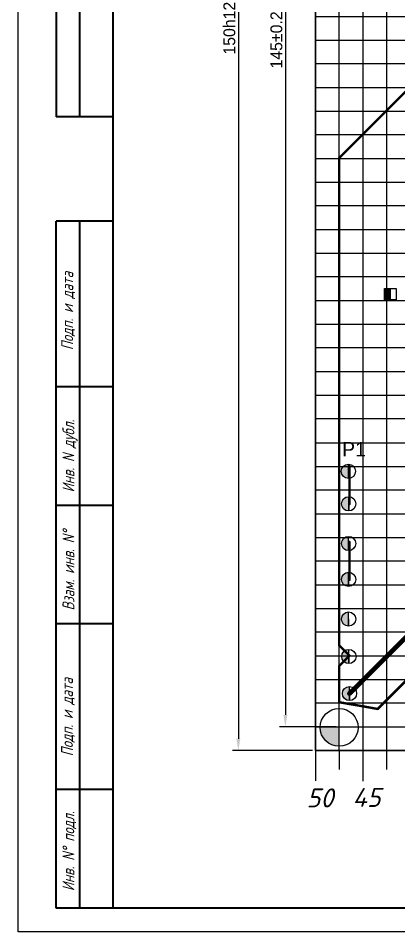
# Model space of a CAD drawing. Header units: millimetres. Extents: x 40 to 3761, y -469 to 920.
# Drawn here: x 2140.6 to 2220.8, y -13.3 to 179.5 of the extents above; entities that cross this region are included whole.
import ezdxf

# ---------------------------------------------------------------- set-up
doc = ezdxf.new("R2010")
doc.units = ezdxf.units.MM
doc.layers.get('Defpoints').update_dxf_attribs({"color": 5})
for name, color, linetype in [('3-размеры', 6, 'Continuous'), ('BottomLayer', 5, 'Continuous'), ('KONTUR', 7, 'Continuous'), ('PDF _Текст', 7, 'Continuous'), ('TopLayer', 1, 'Continuous'), ('TopOverlay', 2, 'Continuous'), ('Слой1', 7, 'Continuous')]:
    doc.layers.add(name, color=color, linetype=linetype)
doc.layers.add('Основная', color=7, linetype='Continuous', lineweight=40)
doc.layers.add('текст', color=7, linetype='Continuous', lineweight=30)
doc.styles.add('PDF ISOCPEUR Italic', font='isocpeui.ttf')
doc.styles.add('стиль1', font='romans.shx', dxfattribs={"width": 0.75, "oblique": 15, "height": 3.5})
doc.dimstyles.new('ISO-25', dxfattribs={"dimtxt": 2.5, "dimasz": 2.5, "dimexe": 1.25, "dimexo": 0.625, "dimtad": 1, "dimtxsty": 'Standard', "dimcen": 2.5, "dimadec": 0, "dimazin": 0, "dimtfac": 1, "dimtmove": 0, "dimatfit": 3, "dimfxl": 1, "dimarcsym": 0})

# ---------------------------------------------------------------- blocks, each defined once
blk = doc.blocks.new('*U125')
for p, q in [((-7.5, 3.22), (-7.5, -3.22)), ((-2.5, 3.22), (-2.5, -0.78)), ((2.5, 3.22), (2.5, -3.22)), ((7.5, 3.22), (7.5, -0.78))]:
    blk.add_line(p, q)
blk = doc.blocks.new('*U126')
at = {"color": 0, "linetype": 'ByBlock', "lineweight": -2, "transparency": 16777216}
for p in [(0, 0), (20, 0), (40, 0), (60, 0), (80, 0)]:
    blk.add_blockref('*U125', p, dxfattribs=at)
blk = doc.blocks.new('*D138')
at = {"layer": '3-размеры', "color": 0, "lineweight": -2, "transparency": 16777216}
for p, q in [((2202.57, 329.89), (2185.7, 329.89)), ((2186.95, 327.39), (2186.95, 27.39)), ((2202.57, 24.89), (2185.7, 24.89))]:
    blk.add_line(p, q, dxfattribs=at)
at = {"layer": '3-размеры', "color": 0, "transparency": 16777216}
for points in [[(2186.53, 327.39), (2187.37, 327.39), (2186.95, 329.89)], [(2186.53, 27.39), (2187.37, 27.39), (2186.95, 24.89)]]:
    blk.add_solid(points, dxfattribs=at)
at = {"layer": 'Defpoints', "color": 0, "transparency": 16777216}
for p in [(2203.19, 329.89), (2186.95, 24.89), (2203.19, 24.89)]:
    blk.add_point(p, dxfattribs=at)
at = {"layer": '3-размеры', "color": 0, "transparency": 16777216, "insert": (2185.07, 177.39), "char_height": 2.5, "attachment_point": 5, "rotation": 90}
blk.add_mtext('150h12', dxfattribs=at)
blk = doc.blocks.new('*D134')
at = {"layer": '3-размеры', "color": 0, "lineweight": -2, "transparency": 16777216}
for p, q in [((2207.57, 319.89), (2195.61, 319.89)), ((2196.86, 317.39), (2196.86, 32.42)), ((2207.57, 29.92), (2195.61, 29.92))]:
    blk.add_line(p, q, dxfattribs=at)
at = {"layer": '3-размеры', "color": 0, "transparency": 16777216}
for points in [[(2196.44, 317.39), (2197.28, 317.39), (2196.86, 319.89)], [(2196.44, 32.42), (2197.28, 32.42), (2196.86, 29.92)]]:
    blk.add_solid(points, dxfattribs=at)
at = {"layer": 'Defpoints', "color": 0, "transparency": 16777216}
for p in [(2208.19, 319.89), (2196.86, 29.92), (2208.2, 29.92)]:
    blk.add_point(p, dxfattribs=at)
at = {"layer": '3-размеры', "color": 0, "transparency": 16777216, "insert": (2194.99, 174.91), "char_height": 2.5, "attachment_point": 5, "rotation": 90}
blk.add_mtext('145%%P0.2', dxfattribs=at)
blk = doc.blocks.new('*U129')
for p, q in [((5, 152.5), (5, -152.5)), ((-5, 147.5), (-5, -152.5)), ((0.01, -152.5), (0.01, 147.5))]:
    blk.add_line(p, q)
blk = doc.blocks.new('*U130')
at = {"color": 0, "linetype": 'ByBlock', "lineweight": -2, "transparency": 16777216}
for p in [(0, 0), (15, 0)]:
    blk.add_blockref('*U129', p, dxfattribs=at)
blk = doc.blocks.new('*U131')
for p, q in [((50, 5), (-50, 5)), ((-50, 0), (50, 0)), ((-50, -5), (50, -5))]:
    blk.add_line(p, q)
blk = doc.blocks.new('*U132')
at = {"color": 0, "linetype": 'ByBlock', "lineweight": -2, "transparency": 16777216}
for p in [(0, 150), (0, 135), (0, 120), (0, 105), (0, 90), (0, 75), (0, 60), (0, 45), (0, 30), (0, 15), (0, 0)]:
    blk.add_blockref('*U131', p, dxfattribs=at)

msp = doc.modelspace()

# ---------------------------------------------------------------- hatches: boundary and pattern name
h = msp.add_hatch(color=256)
h.dxf.hatch_style = 1
h.paths.add_polyline_path([(2217.793, 120.04), (2218.981, 120.04), (2218.981, 122.44), (2217.793, 122.44)])
h = msp.add_hatch(color=256)
h.dxf.hatch_style = 1
h.paths.add_polyline_path([(2210.16, 85.344, 0.4142136), (2208.66, 83.844, 0.4142136), (2210.16, 82.344), (2210.16, 83.844)])
h = msp.add_hatch(color=256)
h.dxf.hatch_style = 1
h.paths.add_polyline_path([(2210.212, 78.478, 0.4142136), (2208.712, 76.978, 0.4142136), (2210.212, 75.478), (2210.212, 76.978)])
h = msp.add_hatch(color=256)
h.dxf.hatch_style = 1
h.paths.add_polyline_path([(2210.196, 70.11, 0.4142136), (2208.696, 68.61, 0.4142136), (2210.196, 67.11), (2210.196, 68.61)])
h = msp.add_hatch(color=256)
h.dxf.hatch_style = 1
h.paths.add_polyline_path([(2210.196, 62.529, 0.4142136), (2208.696, 61.029, 0.4142136), (2210.196, 59.529), (2210.196, 61.029)])
h = msp.add_hatch(color=256)
h.dxf.hatch_style = 1
h.paths.add_polyline_path([(2210.195, 54.148, 0.4142136), (2208.695, 52.648, 0.4142136), (2210.195, 51.148), (2210.195, 52.648)])
h = msp.add_hatch(color=256)
h.dxf.hatch_style = 1
h.paths.add_polyline_path([(2210.256, 46.259, 0.4142136), (2208.756, 44.759, 0.4142136), (2210.256, 43.259), (2210.256, 44.759)])
h = msp.add_hatch(color=256)
h.dxf.hatch_style = 1
h.paths.add_polyline_path([(2210.378, 38.431, 0.4142136), (2208.878, 36.931, 0.4142136), (2210.378, 35.431), (2210.378, 36.931)])
at = {"layer": 'BottomLayer'}
h = msp.add_hatch(color=256, dxfattribs=at)
h.dxf.hatch_style = 1
edge = h.paths.add_edge_path()
edge.add_line((2208.201, 29.789), (2204.201, 29.789))
edge.add_arc((2208.228, 29.816), 4.027, 180.37805, 269.62195)
edge.add_line((2208.201, 25.789), (2208.201, 29.789))

# ---------------------------------------------------------------- linework, layer by layer
for p, q in [((2203.192, 24.89), (2203.192, 324.89)), ((2203.088, 59.049), (2203.088, 59.049)), ((2203.192, 24.89), (2203.192, 29.89)), ((2205.692, 24.89), (2203.192, 24.89)), ((2203.192, 24.89), (2203.192, 18.5)), ((2203.192, 24.89), (2208.198, 24.89)), ((2303.192, 24.89), (2205.692, 24.89))]:
    msp.add_line(p, q)
msp.add_circle((2208.201, 29.789), 4, dxfattribs=at)
at = {"layer": 'KONTUR'}
for p, q in [((2140.563, -13.35), (2140.563, 406.65)), ((2737.563, -13.35), (2140.563, -13.35))]:
    msp.add_line(p, q, dxfattribs=at)
at = {"layer": 'TopLayer'}
for points, const_width in [([(2230.444, 172.241), (2208.194, 149.991)], 0.508), ([(2208.194, 47.116), (2208.194, 149.991)], 0.508), ([(2210.378, 76.931), (2210.378, 84.931)], 0.508), ([(2244.414, 70.967), (2210.378, 36.931)], 1), ([(2210.378, 60.931), (2210.378, 68.931)], 0.508), ([(2246.751, 64.103), (2216.322, 33.674)], 0.508), ([(2210.378, 44.931), (2208.194, 47.116)], 0.508), ([(2210.378, 44.931), (2208.194, 42.747)], 0.508), ([(2208.194, 35.096), (2208.194, 42.747)], 0.508), ([(2213.607, 34.171), (2208.194, 35.096)], 0.508), ([(2216.322, 33.674), (2213.607, 34.171)], 0.508)]:
    msp.add_lwpolyline(points, dxfattribs=dict(at, const_width=const_width))
for points, const_width in [([(2208.321, 149.991, -1), (2208.067, 149.991, -1)], 0.254), ([(2208.321, 149.991, -1), (2208.067, 149.991, -1)], 0.254), ([(2210.505, 84.931, -1), (2210.251, 84.931, -1)], 0.254), ([(2210.505, 76.931, -1), (2210.251, 76.931, -1)], 0.254), ([(2210.505, 68.931, -1), (2210.251, 68.931, -1)], 0.254), ([(2210.505, 60.931, -1), (2210.251, 60.931, -1)], 0.254), ([(2208.321, 47.116, -1), (2208.067, 47.116, -1)], 0.254), ([(2208.321, 47.116, -1), (2208.067, 47.116, -1)], 0.254), ([(2210.505, 44.931, -1), (2210.251, 44.931, -1)], 0.254), ([(2210.505, 44.931, -1), (2210.251, 44.931, -1)], 0.254), ([(2208.321, 42.747, -1), (2208.067, 42.747, -1)], 0.254), ([(2208.321, 42.747, -1), (2208.067, 42.747, -1)], 0.254), ([(2210.628, 36.931, -1), (2210.128, 36.931, -1)], 0.5), ([(2208.321, 35.096, -1), (2208.067, 35.096, -1)], 0.254), ([(2208.321, 35.096, -1), (2208.067, 35.096, -1)], 0.254), ([(2214.255, 34.038, -1), (2214.001, 34.038, -1)], 0.254), ([(2214.293, 34.038, -1), (2214.039, 34.038, -1)], 0.254), ([(2216.449, 33.674, -1), (2216.195, 33.674, -1)], 0.254), ([(2216.449, 33.674, -1), (2216.195, 33.674, -1)], 0.254)]:
    msp.add_lwpolyline(points, format="xyb", close=True, dxfattribs=dict(at, const_width=const_width))
at = {"layer": 'Основная'}
for p, q in [((2160.563, 31.65), (2160.563, 401.65)), ((2148.563, 278.65), (2148.563, 158.65)), ((2153.563, 158.65), (2153.563, 278.65)), ((2160.563, 158.65), (2148.563, 158.65)), ((2148.563, -8.35), (2148.563, 136.65)), ((2160.563, 136.65), (2148.563, 136.65)), ((2153.563, -8.35), (2153.563, 136.65)), ((2160.563, 101.65), (2148.563, 101.65)), ((2160.563, 76.65), (2148.563, 76.65)), ((2160.563, 51.65), (2148.563, 51.65)), ((2160.563, -8.35), (2160.563, 31.65)), ((2160.563, 16.65), (2148.563, 16.65)), ((2732.563, -8.35), (2148.563, -8.35))]:
    msp.add_line(p, q, dxfattribs=at)
at = {"layer": 'Слой1'}
for p, q in [((2217.793, 120.04), (2217.793, 122.44)), ((2217.793, 122.44), (2220.193, 122.44)), ((2218.981, 122.44), (2218.981, 120.04)), ((2220.193, 122.44), (2220.193, 120.04)), ((2220.193, 120.04), (2217.793, 120.04)), ((2210.16, 82.344), (2210.16, 85.344)), ((2210.16, 83.844), (2210.16, 82.344)), ((2210.212, 75.478), (2210.212, 78.478)), ((2210.212, 76.978), (2210.212, 75.478)), ((2210.196, 67.11), (2210.196, 70.11)), ((2210.196, 68.61), (2210.196, 67.11)), ((2210.196, 59.529), (2210.196, 62.529)), ((2210.196, 61.029), (2210.196, 59.529)), ((2210.195, 51.148), (2210.195, 54.148)), ((2210.195, 52.648), (2210.195, 51.148)), ((2210.256, 43.259), (2210.256, 46.259)), ((2210.256, 44.759), (2210.256, 43.259)), ((2210.378, 35.431), (2210.378, 38.431)), ((2210.378, 36.931), (2210.378, 35.431))]:
    msp.add_line(p, q, dxfattribs=at)
for centre in [(2210.16, 83.844), (2210.212, 76.978), (2210.196, 68.61), (2210.196, 61.029), (2210.195, 52.648), (2210.256, 44.759), (2210.378, 36.931)]:
    msp.add_circle(centre, 1.5, dxfattribs=at)

# ---------------------------------------------------------------- block references
for name, p in [('*U130', (2208.192, 177.39)), ('*U132', (2253.192, 29.89))]:
    msp.add_blockref(name, p)
at = {"extrusion": (0, 0, -1), "zscale": -1}
msp.add_blockref('*U126', (-2295.692, 21.671), dxfattribs=at)

# ---------------------------------------------------------------- texts
at = {"layer": 'PDF _Текст', "char_height": 4, "attachment_point": 7, "style": 'PDF ISOCPEUR Italic'}
for s, insert in [('50', (2201.327, 12.901)), ('45', (2211.02, 12.999))]:
    msp.add_mtext(s, dxfattribs=dict(at, insert=insert))
at = {"layer": 'TopOverlay'}
msp.add_text('P1', height=3.048, dxfattribs=at).set_placement((2208.836, 86.983))
at = {"layer": 'текст', "style": 'стиль1', "oblique": 15, "width": 0.75}
for s, p in [('Подп. и дата', (2152.137, 109.421)), ('Инв. N дубл.', (2152.381, 79.396)), ('Взам. инв. N%%d', (2152.381, 54.469)), ('Подп. и дата', (2152.087, 23.684)), ('Инв. N%%d подл.', (2152.381, -4.782))]:
    msp.add_text(s, height=2.5, rotation=90, dxfattribs=at).set_placement(p)

# ---------------------------------------------------------------- dimensions: what is measured, and where the dimension line sits
at = {"layer": '3-размеры'}
for base, p1, p2, text, picture, middle in [((2186.95, 24.89), (2203.192, 329.89), (2203.192, 24.89), '150h12', '*D138', (2185.075, 177.39)), ((2196.861, 29.924), (2208.192, 319.89), (2208.198, 29.924), '145%%P0.2', '*D134', (2194.986, 174.907))]:
    dim = msp.add_linear_dim(base=base, p1=p1, p2=p2, angle=90, text=text, dimstyle='ISO-25', dxfattribs=at)
    dim.commit()
    dim.dimension.update_dxf_attribs({"geometry": picture, "text_midpoint": middle})

doc.saveas('drawing.dxf')
